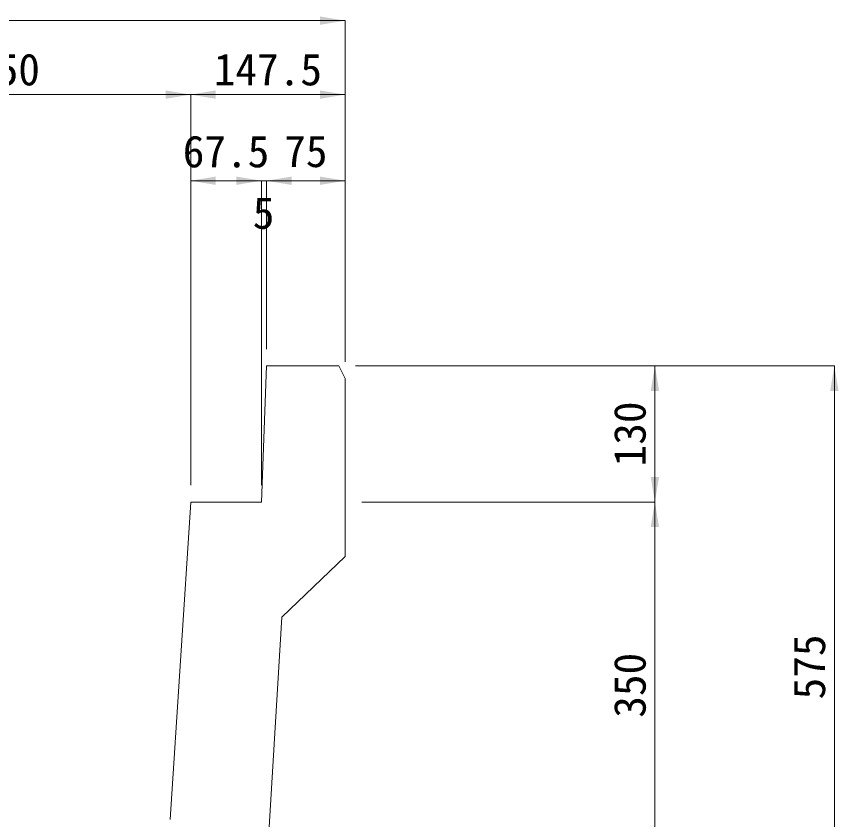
# Model space of a CAD drawing. Units: millimetres at full size; some dimension numbers follow another scale. Extents: x 47228 to 87734, y -20408 to -2620.
# Drawn here: x 67897 to 68683, y -15632 to -14865 of the extents above; entities that cross this region are included whole.
import ezdxf
from ezdxf.enums import TextEntityAlignment as Align

# ---------------------------------------------------------------- set-up
doc = ezdxf.new("R2010")
doc.units = ezdxf.units.MM
doc.header["$LTSCALE"] = 40
doc.layers.add('寸法線', color=7, linetype='Continuous', lineweight=9)
doc.layers.add('本体', color=2, linetype='Continuous', lineweight=13)
doc.styles.add('ＭＳ ゴシック', font='')
doc.styles.get('ＭＳ ゴシック').set_extended_font_data('MS Gothic')

# ---------------------------------------------------------------- blocks, each defined once
blk = doc.blocks.new('filled_arrow')
at = {"color": 0, "linetype": 'Continuous', "lineweight": -2}
blk.add_solid([(7.5, 1.25), (0, 0), (7.5, -1.25)], dxfattribs=at)

msp = doc.modelspace()

# ---------------------------------------------------------------- linework, layer by layer
at = {"layer": '寸法線'}
for p, q in [((67566.2, -14868.72), (68211.2, -14868.72)), ((68211.2, -15194.37), (68211.2, -14868.72)), ((67713.7, -14939.35), (68063.7, -14939.35)), ((68063.7, -15312.37), (68063.7, -14939.35)), ((68063.7, -14939.35), (68211.2, -14939.35)), ((68063.7, -15312.37), (68063.7, -14939.35)), ((68211.2, -15194.37), (68211.2, -14939.35)), ((68063.7, -15021.6), (68131.2, -15021.6)), ((68063.7, -15312.37), (68063.7, -15021.6)), ((68083.2, -15021.6), (68184.2, -15021.6)), ((68131.2, -15312.37), (68131.2, -15021.6)), ((68131.2, -15312.37), (68131.2, -15021.6)), ((68136.2, -15182.37), (68136.2, -15021.6)), ((68136.2, -15021.6), (68211.2, -15021.6)), ((68136.2, -15182.37), (68136.2, -15021.6)), ((68211.2, -15194.37), (68211.2, -15021.6)), ((68221.2, -15198.37), (68507.12, -15198.37)), ((68221.2, -15198.37), (68678.55, -15198.37)), ((68507.12, -15328.37), (68507.12, -15198.37)), ((68678.55, -15773.37), (68678.55, -15198.37)), ((68227.2, -15328.37), (68507.12, -15328.37)), ((68227.2, -15328.37), (68507.12, -15328.37)), ((68507.12, -15678.37), (68507.12, -15328.37))]:
    msp.add_line(p, q, dxfattribs=at)
at = {"layer": '本体'}
for p, q in [((68136.2, -15198.37), (68131.2, -15328.37)), ((68136.2, -15198.37), (68205.2, -15198.37)), ((68211.2, -15210.37), (68205.2, -15198.37)), ((68211.2, -15210.37), (68211.2, -15380.37)), ((68063.7, -15328.37), (68044.21, -15631.57)), ((68063.7, -15328.37), (68131.2, -15328.37)), ((68211.2, -15380.37), (68150.7, -15438.37)), ((68150.7, -15438.37), (68133.15, -15728.92))]:
    msp.add_line(p, q, dxfattribs=at)

# ---------------------------------------------------------------- block references
at = {"layer": '寸法線', "xscale": 3.2, "yscale": 3.2}
for p, rotation in [((68211.2, -14868.72), 180), ((68063.7, -14939.35), 180), ((68211.2, -14939.35), 180), ((68131.2, -15021.6), 180), ((68131.2, -15021.6), 180), ((68211.2, -15021.6), 180), ((68507.12, -15198.37), 270), ((68678.55, -15198.37), 270), ((68507.12, -15328.37), 90), ((68507.12, -15328.37), 270)]:
    msp.add_blockref('filled_arrow', p, dxfattribs=dict(at, rotation=rotation))
for p in [(68063.7, -14939.35), (68063.7, -15021.6), (68136.2, -15021.6), (68136.2, -15021.6)]:
    msp.add_blockref('filled_arrow', p, dxfattribs=at)

# ---------------------------------------------------------------- texts
at = {"layer": '寸法線', "style": 'ＭＳ ゴシック'}
for s, p in [('350', (67888.7, -14915.35)), ('147.5', (68137.45, -14915.35)), ('67.5', (68097.45, -14993.6)), ('75', (68173.7, -14993.37)), ('5', (68133.33, -15052.32))]:
    msp.add_text(s, height=30.38, dxfattribs=at).set_placement(p, align=Align.MIDDLE_CENTER)
for s, p in [('130', (68483.12, -15263.37)), ('575', (68654.55, -15485.87)), ('350', (68483.12, -15503.37))]:
    msp.add_text(s, height=30.38, rotation=90, dxfattribs=at).set_placement(p, align=Align.MIDDLE_CENTER)

doc.saveas('drawing.dxf')
